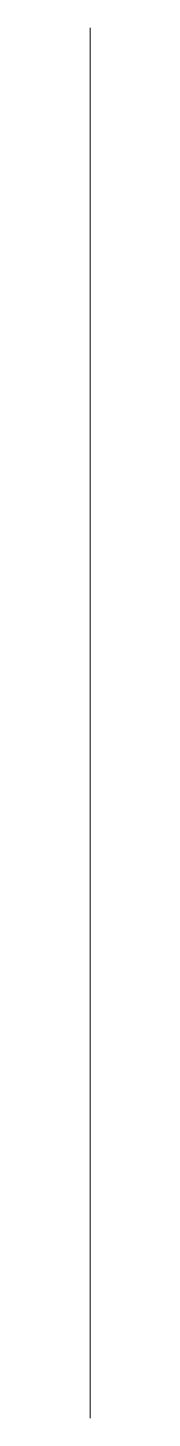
# Model space of a CAD drawing. Header units: inches. Extents: x 0 to 0, y -500 to 500.
import ezdxf

# ---------------------------------------------------------------- set-up
doc = ezdxf.new("R2010")
doc.units = ezdxf.units.IN
doc.layers.get('0').update_dxf_attribs({"linetype": 'CONTINUOUS', "lineweight": 0})

msp = doc.modelspace()

# ---------------------------------------------------------------- linework, layer by layer
msp.add_line((0, -500), (0, 500))

doc.saveas('drawing.dxf')
